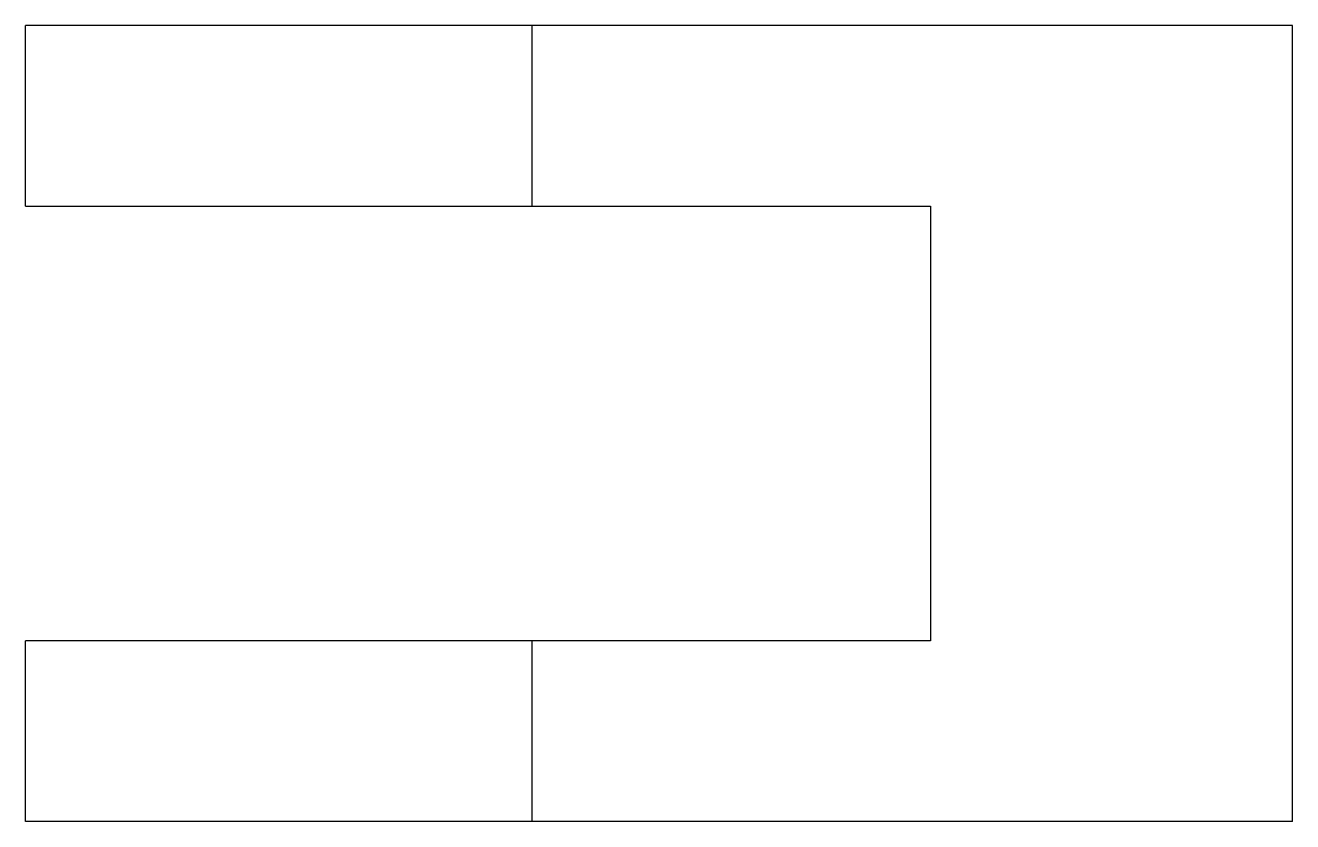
# Model space of a CAD drawing. Header units: metres. Extents: x -5 to 30, y -22 to 0.
import ezdxf

# ---------------------------------------------------------------- set-up
doc = ezdxf.new("R2010")
doc.units = ezdxf.units.M

msp = doc.modelspace()

# ---------------------------------------------------------------- linework, layer by layer
for points in [[(-5, -5), (-5, -4.9), (-5, -4.8), (-5, -4.7), (-5, -4.6), (-5, -4.5), (-5, -4.4), (-5, -4.3), (-5, -4.2), (-5, -4.1), (-5, -4), (-5, -3.9), (-5, -3.8), (-5, -3.7), (-5, -3.6), (-5, -3.5), (-5, -3.4), (-5, -3.3), (-5, -3.2), (-5, -3.1), (-5, -3), (-5, -2.9), (-5, -2.8), (-5, -2.7), (-5, -2.6), (-5, -2.5), (-5, -2.4), (-5, -2.3), (-5, -2.2), (-5, -2.1), (-5, -2), (-5, -1.9), (-5, -1.8), (-5, -1.7), (-5, -1.6), (-5, -1.5), (-5, -1.4), (-5, -1.3), (-5, -1.2), (-5, -1.1), (-5, -1), (-5, -0.9), (-5, -0.8), (-5, -0.7), (-5, -0.6), (-5, -0.5), (-5, -0.4), (-5, -0.3), (-5, -0.2), (-5, -0.1), (-5, 0)], [(9, 0), (8.951, 0), (8.902, 0), (8.853, 0), (8.762, 0), (8.617, 0), (8.472, 0), (8.327, 0), (8.107, 0), (7.873, 0), (7.64, 0), (7.384, 0), (7.074, 0), (6.763, 0), (6.453, 0), (6.099, 0), (5.727, 0), (5.356, 0), (4.978, 0), (4.564, 0), (4.149, 0), (3.735, 0), (3.308, 0), (2.872, 0), (2.436, 0), (2, 0), (1.564, 0), (1.128, 0), (0.692, 0), (0.265, 0), (-0.149, 0), (-0.564, 0), (-0.978, 0), (-1.356, 0), (-1.727, 0), (-2.099, 0), (-2.453, 0), (-2.763, 0), (-3.074, 0), (-3.384, 0), (-3.64, 0), (-3.873, 0), (-4.107, 0), (-4.327, 0), (-4.472, 0), (-4.617, 0), (-4.762, 0), (-4.853, 0), (-4.902, 0), (-4.951, 0), (-5, 0)], [(9, -5), (9, -4.9), (9, -4.8), (9, -4.7), (9, -4.6), (9, -4.5), (9, -4.4), (9, -4.3), (9, -4.2), (9, -4.1), (9, -4), (9, -3.9), (9, -3.8), (9, -3.7), (9, -3.6), (9, -3.5), (9, -3.4), (9, -3.3), (9, -3.2), (9, -3.1), (9, -3), (9, -2.9), (9, -2.8), (9, -2.7), (9, -2.6), (9, -2.5), (9, -2.4), (9, -2.3), (9, -2.2), (9, -2.1), (9, -2), (9, -1.9), (9, -1.8), (9, -1.7), (9, -1.6), (9, -1.5), (9, -1.4), (9, -1.3), (9, -1.2), (9, -1.1), (9, -1), (9, -0.9), (9, -0.8), (9, -0.7), (9, -0.6), (9, -0.5), (9, -0.4), (9, -0.3), (9, -0.2), (9, -0.1), (9, 0)], [(30, 0), (29.58, 0), (29.16, 0), (28.74, 0), (28.32, 0), (27.9, 0), (27.48, 0), (27.06, 0), (26.64, 0), (26.22, 0), (25.8, 0), (25.38, 0), (24.96, 0), (24.54, 0), (24.12, 0), (23.7, 0), (23.28, 0), (22.86, 0), (22.44, 0), (22.02, 0), (21.6, 0), (21.18, 0), (20.76, 0), (20.34, 0), (19.92, 0), (19.5, 0), (19.08, 0), (18.66, 0), (18.24, 0), (17.82, 0), (17.4, 0), (16.98, 0), (16.56, 0), (16.14, 0), (15.72, 0), (15.3, 0), (14.88, 0), (14.46, 0), (14.04, 0), (13.62, 0), (13.2, 0), (12.78, 0), (12.36, 0), (11.94, 0), (11.52, 0), (11.1, 0), (10.68, 0), (10.26, 0), (9.84, 0), (9.42, 0), (9, 0)], [(30, -22), (30, -21.56), (30, -21.12), (30, -20.68), (30, -20.24), (30, -19.8), (30, -19.36), (30, -18.92), (30, -18.48), (30, -18.04), (30, -17.6), (30, -17.16), (30, -16.72), (30, -16.28), (30, -15.84), (30, -15.4), (30, -14.96), (30, -14.52), (30, -14.08), (30, -13.64), (30, -13.2), (30, -12.76), (30, -12.32), (30, -11.88), (30, -11.44), (30, -11), (30, -10.56), (30, -10.12), (30, -9.68), (30, -9.24), (30, -8.8), (30, -8.36), (30, -7.92), (30, -7.48), (30, -7.04), (30, -6.6), (30, -6.16), (30, -5.72), (30, -5.28), (30, -4.84), (30, -4.4), (30, -3.96), (30, -3.52), (30, -3.08), (30, -2.64), (30, -2.2), (30, -1.76), (30, -1.32), (30, -0.88), (30, -0.44), (30, 0)], [(-5, -5), (-4.951, -5), (-4.902, -5), (-4.853, -5), (-4.762, -5), (-4.617, -5), (-4.472, -5), (-4.327, -5), (-4.107, -5), (-3.873, -5), (-3.64, -5), (-3.384, -5), (-3.074, -5), (-2.763, -5), (-2.453, -5), (-2.099, -5), (-1.727, -5), (-1.356, -5), (-0.978, -5), (-0.564, -5), (-0.149, -5), (0.265, -5), (0.692, -5), (1.128, -5), (1.564, -5), (2, -5), (2.436, -5), (2.872, -5), (3.308, -5), (3.735, -5), (4.149, -5), (4.564, -5), (4.978, -5), (5.356, -5), (5.727, -5), (6.099, -5), (6.453, -5), (6.763, -5), (7.074, -5), (7.384, -5), (7.64, -5), (7.873, -5), (8.107, -5), (8.327, -5), (8.472, -5), (8.617, -5), (8.762, -5), (8.853, -5), (8.902, -5), (8.951, -5), (9, -5)], [(9, -5), (9.22, -5), (9.44, -5), (9.66, -5), (9.88, -5), (10.1, -5), (10.32, -5), (10.54, -5), (10.76, -5), (10.98, -5), (11.2, -5), (11.42, -5), (11.64, -5), (11.86, -5), (12.08, -5), (12.3, -5), (12.52, -5), (12.74, -5), (12.96, -5), (13.18, -5), (13.4, -5), (13.62, -5), (13.84, -5), (14.06, -5), (14.28, -5), (14.5, -5), (14.72, -5), (14.94, -5), (15.16, -5), (15.38, -5), (15.6, -5), (15.82, -5), (16.04, -5), (16.26, -5), (16.48, -5), (16.7, -5), (16.92, -5), (17.14, -5), (17.36, -5), (17.58, -5), (17.8, -5), (18.02, -5), (18.24, -5), (18.46, -5), (18.68, -5), (18.9, -5), (19.12, -5), (19.34, -5), (19.56, -5), (19.78, -5), (20, -5)], [(20, -5), (20, -5.24), (20, -5.48), (20, -5.72), (20, -5.96), (20, -6.2), (20, -6.44), (20, -6.68), (20, -6.92), (20, -7.16), (20, -7.4), (20, -7.64), (20, -7.88), (20, -8.12), (20, -8.36), (20, -8.6), (20, -8.84), (20, -9.08), (20, -9.32), (20, -9.56), (20, -9.8), (20, -10.04), (20, -10.28), (20, -10.52), (20, -10.76), (20, -11), (20, -11.24), (20, -11.48), (20, -11.72), (20, -11.96), (20, -12.2), (20, -12.44), (20, -12.68), (20, -12.92), (20, -13.16), (20, -13.4), (20, -13.64), (20, -13.88), (20, -14.12), (20, -14.36), (20, -14.6), (20, -14.84), (20, -15.08), (20, -15.32), (20, -15.56), (20, -15.8), (20, -16.04), (20, -16.28), (20, -16.52), (20, -16.76), (20, -17)], [(9, -17), (8.951, -17), (8.902, -17), (8.853, -17), (8.762, -17), (8.617, -17), (8.472, -17), (8.327, -17), (8.107, -17), (7.873, -17), (7.64, -17), (7.384, -17), (7.074, -17), (6.763, -17), (6.453, -17), (6.099, -17), (5.727, -17), (5.356, -17), (4.978, -17), (4.564, -17), (4.149, -17), (3.735, -17), (3.308, -17), (2.872, -17), (2.436, -17), (2, -17), (1.564, -17), (1.128, -17), (0.692, -17), (0.265, -17), (-0.149, -17), (-0.564, -17), (-0.978, -17), (-1.356, -17), (-1.727, -17), (-2.099, -17), (-2.453, -17), (-2.763, -17), (-3.074, -17), (-3.384, -17), (-3.64, -17), (-3.873, -17), (-4.107, -17), (-4.327, -17), (-4.472, -17), (-4.617, -17), (-4.762, -17), (-4.853, -17), (-4.902, -17), (-4.951, -17), (-5, -17)], [(-5, -22), (-5, -21.9), (-5, -21.8), (-5, -21.7), (-5, -21.6), (-5, -21.5), (-5, -21.4), (-5, -21.3), (-5, -21.2), (-5, -21.1), (-5, -21), (-5, -20.9), (-5, -20.8), (-5, -20.7), (-5, -20.6), (-5, -20.5), (-5, -20.4), (-5, -20.3), (-5, -20.2), (-5, -20.1), (-5, -20), (-5, -19.9), (-5, -19.8), (-5, -19.7), (-5, -19.6), (-5, -19.5), (-5, -19.4), (-5, -19.3), (-5, -19.2), (-5, -19.1), (-5, -19), (-5, -18.9), (-5, -18.8), (-5, -18.7), (-5, -18.6), (-5, -18.5), (-5, -18.4), (-5, -18.3), (-5, -18.2), (-5, -18.1), (-5, -18), (-5, -17.9), (-5, -17.8), (-5, -17.7), (-5, -17.6), (-5, -17.5), (-5, -17.4), (-5, -17.3), (-5, -17.2), (-5, -17.1), (-5, -17)], [(20, -17), (19.78, -17), (19.56, -17), (19.34, -17), (19.12, -17), (18.9, -17), (18.68, -17), (18.46, -17), (18.24, -17), (18.02, -17), (17.8, -17), (17.58, -17), (17.36, -17), (17.14, -17), (16.92, -17), (16.7, -17), (16.48, -17), (16.26, -17), (16.04, -17), (15.82, -17), (15.6, -17), (15.38, -17), (15.16, -17), (14.94, -17), (14.72, -17), (14.5, -17), (14.28, -17), (14.06, -17), (13.84, -17), (13.62, -17), (13.4, -17), (13.18, -17), (12.96, -17), (12.74, -17), (12.52, -17), (12.3, -17), (12.08, -17), (11.86, -17), (11.64, -17), (11.42, -17), (11.2, -17), (10.98, -17), (10.76, -17), (10.54, -17), (10.32, -17), (10.1, -17), (9.88, -17), (9.66, -17), (9.44, -17), (9.22, -17), (9, -17)], [(9, -22), (9, -21.9), (9, -21.8), (9, -21.7), (9, -21.6), (9, -21.5), (9, -21.4), (9, -21.3), (9, -21.2), (9, -21.1), (9, -21), (9, -20.9), (9, -20.8), (9, -20.7), (9, -20.6), (9, -20.5), (9, -20.4), (9, -20.3), (9, -20.2), (9, -20.1), (9, -20), (9, -19.9), (9, -19.8), (9, -19.7), (9, -19.6), (9, -19.5), (9, -19.4), (9, -19.3), (9, -19.2), (9, -19.1), (9, -19), (9, -18.9), (9, -18.8), (9, -18.7), (9, -18.6), (9, -18.5), (9, -18.4), (9, -18.3), (9, -18.2), (9, -18.1), (9, -18), (9, -17.9), (9, -17.8), (9, -17.7), (9, -17.6), (9, -17.5), (9, -17.4), (9, -17.3), (9, -17.2), (9, -17.1), (9, -17)], [(9, -22), (8.951, -22), (8.902, -22), (8.853, -22), (8.762, -22), (8.617, -22), (8.472, -22), (8.327, -22), (8.107, -22), (7.873, -22), (7.64, -22), (7.384, -22), (7.074, -22), (6.763, -22), (6.453, -22), (6.099, -22), (5.727, -22), (5.356, -22), (4.978, -22), (4.564, -22), (4.149, -22), (3.735, -22), (3.308, -22), (2.872, -22), (2.436, -22), (2, -22), (1.564, -22), (1.128, -22), (0.692, -22), (0.265, -22), (-0.149, -22), (-0.564, -22), (-0.978, -22), (-1.356, -22), (-1.727, -22), (-2.099, -22), (-2.453, -22), (-2.763, -22), (-3.074, -22), (-3.384, -22), (-3.64, -22), (-3.873, -22), (-4.107, -22), (-4.327, -22), (-4.472, -22), (-4.617, -22), (-4.762, -22), (-4.853, -22), (-4.902, -22), (-4.951, -22), (-5, -22)], [(30, -22), (29.58, -22), (29.16, -22), (28.74, -22), (28.32, -22), (27.9, -22), (27.48, -22), (27.06, -22), (26.64, -22), (26.22, -22), (25.8, -22), (25.38, -22), (24.96, -22), (24.54, -22), (24.12, -22), (23.7, -22), (23.28, -22), (22.86, -22), (22.44, -22), (22.02, -22), (21.6, -22), (21.18, -22), (20.76, -22), (20.34, -22), (19.92, -22), (19.5, -22), (19.08, -22), (18.66, -22), (18.24, -22), (17.82, -22), (17.4, -22), (16.98, -22), (16.56, -22), (16.14, -22), (15.72, -22), (15.3, -22), (14.88, -22), (14.46, -22), (14.04, -22), (13.62, -22), (13.2, -22), (12.78, -22), (12.36, -22), (11.94, -22), (11.52, -22), (11.1, -22), (10.68, -22), (10.26, -22), (9.84, -22), (9.42, -22), (9, -22)]]:
    msp.add_lwpolyline(points)

doc.saveas('drawing.dxf')
